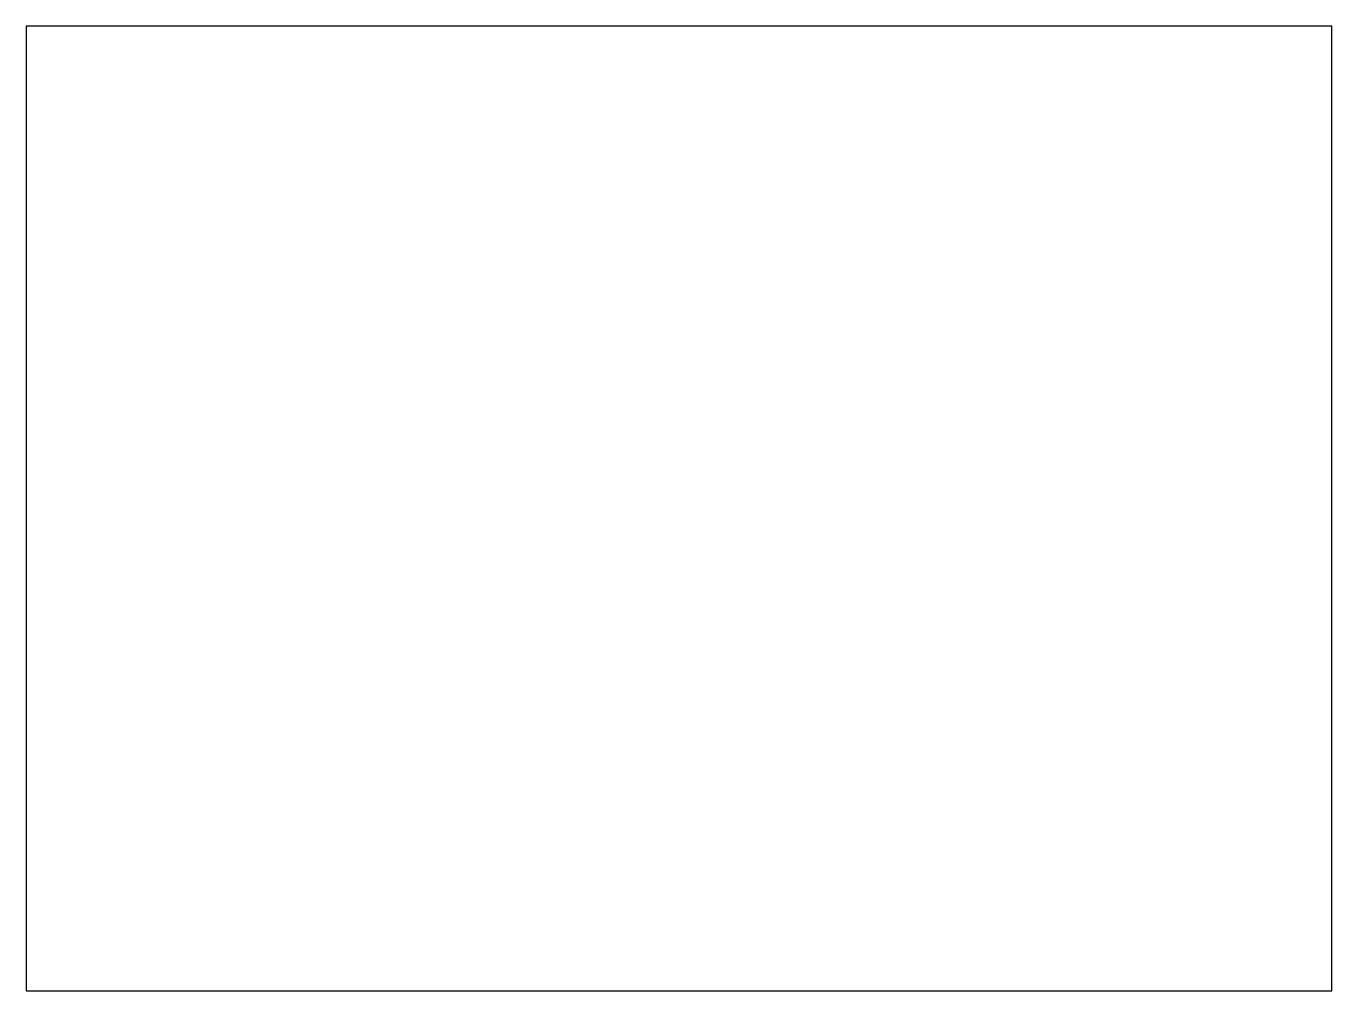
# Model space of a CAD drawing. Header units: millimetres. Extents: x -10 to 27.8, y -13.9 to 13.9.
import ezdxf

# ---------------------------------------------------------------- set-up
doc = ezdxf.new("R2010")
doc.units = ezdxf.units.MM
doc.layers.add('B_Cu', color=5, linetype='CONTINUOUS')

msp = doc.modelspace()

# ---------------------------------------------------------------- linework, layer by layer
at = {"layer": 'B_Cu'}
msp.add_lwpolyline([(-10, -13.949), (27.785801, -13.949), (27.785801, 13.949), (-10, 13.949)], close=True, dxfattribs=at)

doc.saveas('drawing.dxf')
